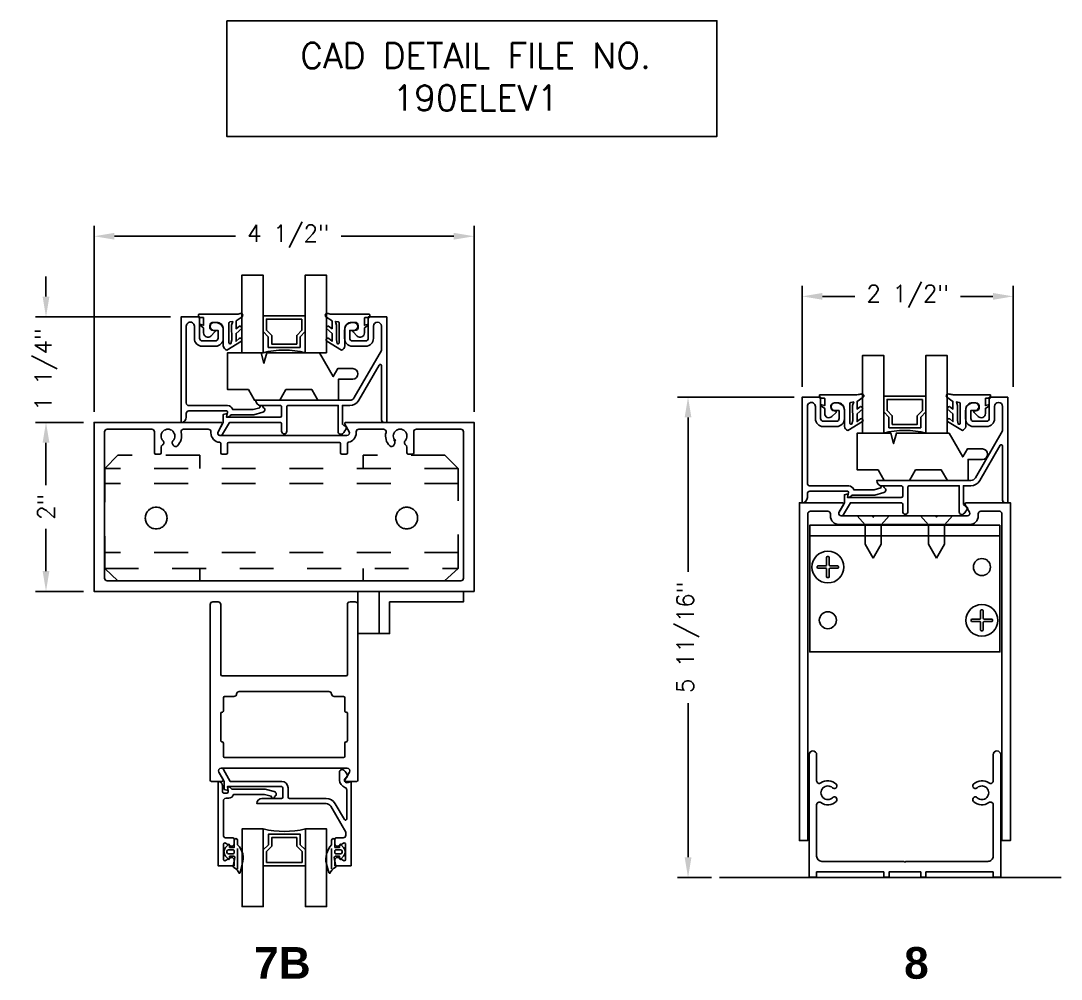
# Model space of a CAD drawing. Extents: x 0 to 139, y -24 to 89.
# Drawn here: x 47.906 to 50.987, y -1.65 to 1.186 of the extents above; entities that cross this region are included whole.
import ezdxf

# ---------------------------------------------------------------- set-up
doc = ezdxf.new("R2010")
doc.units = 0
doc.header["$MEASUREMENT"] = 0
doc.linetypes.add('HIDDEN', pattern=[0.375, 0.25, -0.125])
doc.linetypes.add('HIDDEN2', pattern=[0.1875, 0.125, -0.0625])
doc.layers.get('DEFPOINTS').update_dxf_attribs({"linetype": 'CONTINUOUS'})
for name, color, linetype in [('R-ANNO-DIMS', 3, 'CONTINUOUS'), ('R-ANNO-TEXT', 6, 'CONTINUOUS'), ('R-DET1', 4, 'CONTINUOUS'), ('R-DET2', 2, 'CONTINUOUS'), ('R-DET3', 5, 'CONTINUOUS'), ('R-OTLN', 1, 'CONTINUOUS'), ('R-PAT1', 5, 'CONTINUOUS')]:
    doc.layers.add(name, color=color, linetype=linetype)
doc.styles.get("Standard").update_dxf_attribs({"font": 'simplex'})
doc.styles.add('STYLE1', font='arialbd.ttf')
doc.dimstyles.new('1-4SIZE', dxfattribs={"dimtxt": 0.05, "dimasz": 0.06, "dimexe": 0.03125, "dimexo": 0.03125, "dimgap": 0.03125, "dimtad": 0, "dimdec": 5, "dimlfac": 4, "dimzin": 4, "dimtxsty": 'STANDARD', "dimcen": 0, "dimclrd": 256, "dimclre": 256, "dimclrt": 256, "dimazin": 3, "dimtfac": 1, "dimtdec": 5, "dimtofl": 0, "dimtmove": 0, "dimatfit": 3, "dimtolj": 1, "dimtzin": 4})

# ---------------------------------------------------------------- blocks, each defined once
blk = doc.blocks.new('*D91')
at = {"layer": 'DEFPOINTS', "color": 0}
for p in [(50.8445, 0.3708), (50.2195, 0.0723), (50.8445, 0.0723)]:
    blk.add_point(p, dxfattribs=at)
at = {"layer": 'R-ANNO-DIMS'}
for p, q in [((50.2195, 0.1035), (50.2195, 0.4021)), ((50.8445, 0.1035), (50.8445, 0.4021)), ((50.2795, 0.3708), (50.3757, 0.3708)), ((50.7845, 0.3708), (50.6882, 0.3708))]:
    blk.add_line(p, q, dxfattribs=at)
for points in [[(50.2795, 0.3808), (50.2795, 0.3608), (50.2195, 0.3708)], [(50.7845, 0.3808), (50.7845, 0.3608), (50.8445, 0.3708)]]:
    blk.add_solid(points, dxfattribs=at)
at = {"layer": 'R-ANNO-DIMS', "insert": (50.532, 0.3708), "char_height": 0.05, "attachment_point": 5}
blk.add_mtext('\\A1;2 1/2"', dxfattribs=at)
blk = doc.blocks.new('*D92')
at = {"layer": 'DEFPOINTS', "color": 0}
for p in [(49.8816, 0.0723), (50.2272, 0.0723), (49.9827, -1.3496)]:
    blk.add_point(p, dxfattribs=at)
at = {"layer": 'R-ANNO-DIMS'}
for p, q in [((50.196, 0.0723), (49.8503, 0.0723)), ((49.8816, 0.0123), (49.8816, -0.4443)), ((49.8816, -1.2896), (49.8816, -0.833)), ((49.9515, -1.3496), (49.8503, -1.3496))]:
    blk.add_line(p, q, dxfattribs=at)
for points in [[(49.8716, 0.0123), (49.8916, 0.0123), (49.8816, 0.0723)], [(49.8716, -1.2896), (49.8916, -1.2896), (49.8816, -1.3496)]]:
    blk.add_solid(points, dxfattribs=at)
at = {"layer": 'R-ANNO-DIMS', "insert": (49.8816, -0.6387), "char_height": 0.05, "attachment_point": 5, "rotation": 90}
blk.add_mtext('\\A1;5 11/16"', dxfattribs=at)
blk = doc.blocks.new('*D110')
at = {"layer": 'DEFPOINTS', "color": 0}
for p in [(49.2479, 0.5488), (48.1229, -0.0023), (49.2479, -0.0023)]:
    blk.add_point(p, dxfattribs=at)
at = {"layer": 'R-ANNO-DIMS'}
for p, q in [((48.1229, 0.029), (48.1229, 0.58)), ((49.2479, 0.029), (49.2479, 0.58)), ((48.1829, 0.5488), (48.5416, 0.5488)), ((49.1879, 0.5488), (48.8541, 0.5488))]:
    blk.add_line(p, q, dxfattribs=at)
for points in [[(48.1829, 0.5588), (48.1829, 0.5388), (48.1229, 0.5488)], [(49.1879, 0.5588), (49.1879, 0.5388), (49.2479, 0.5488)]]:
    blk.add_solid(points, dxfattribs=at)
at = {"layer": 'R-ANNO-DIMS', "insert": (48.6979, 0.5488), "char_height": 0.05, "attachment_point": 5}
blk.add_mtext('\\A1;4 1/2"', dxfattribs=at)
blk = doc.blocks.new('*D104')
at = {"layer": 'DEFPOINTS', "color": 0}
for p in [(47.9804, 0.31), (48.3804, 0.31), (48.1229, -0.0023)]:
    blk.add_point(p, dxfattribs=at)
at = {"layer": 'R-ANNO-DIMS'}
for p, q in [((47.9804, 0.37), (47.9804, 0.43)), ((48.3492, 0.31), (47.9491, 0.31)), ((48.0916, -0.0023), (47.9491, -0.0023)), ((47.9804, -0.0623), (47.9804, -0.1223))]:
    blk.add_line(p, q, dxfattribs=at)
for points in [[(47.9704, 0.37), (47.9904, 0.37), (47.9804, 0.31)], [(47.9704, -0.0623), (47.9904, -0.0623), (47.9804, -0.0023)]]:
    blk.add_solid(points, dxfattribs=at)
at = {"layer": 'R-ANNO-DIMS', "insert": (47.9804, 0.1538), "char_height": 0.05, "attachment_point": 5, "rotation": 90}
blk.add_mtext('\\A1;1 1/4"', dxfattribs=at)
blk = doc.blocks.new('*D105')
at = {"layer": 'DEFPOINTS', "color": 0}
for p in [(47.9804, -0.0023), (48.1229, -0.0023), (48.1229, -0.5023)]:
    blk.add_point(p, dxfattribs=at)
at = {"layer": 'R-ANNO-DIMS'}
for p, q in [((48.0916, -0.0023), (47.9491, -0.0023)), ((47.9804, -0.0623), (47.9804, -0.1877)), ((47.9804, -0.4423), (47.9804, -0.3169)), ((48.0916, -0.5023), (47.9491, -0.5023))]:
    blk.add_line(p, q, dxfattribs=at)
for points in [[(47.9704, -0.0623), (47.9904, -0.0623), (47.9804, -0.0023)], [(47.9704, -0.4423), (47.9904, -0.4423), (47.9804, -0.5023)]]:
    blk.add_solid(points, dxfattribs=at)
at = {"layer": 'R-ANNO-DIMS', "insert": (47.9804, -0.2523), "char_height": 0.05, "attachment_point": 5, "rotation": 90}
blk.add_mtext('\\A1;2"', dxfattribs=at)
blk = doc.blocks.new('P1137_SCREW')
at = {"layer": 'R-DET3'}
for p, q in [((35.389, 9.084), (35.482, 8.98)), ((35.765, 9.084), (35.672, 8.98)), ((35.482, 8.748), (35.482, 8.98)), ((35.672, 8.748), (35.672, 8.98)), ((35.577, 8.584), (35.482, 8.748)), ((35.577, 8.584), (35.672, 8.748))]:
    blk.add_line(p, q, dxfattribs=at)
at = {"layer": 'R-PAT1'}
blk.add_line((35.389, 9.084), (35.765, 9.084), dxfattribs=at)
blk = doc.blocks.new('SCREW_BLOCK')
at = {"layer": 'R-DET3'}
for p, q in [((34.275, 8.594), (34.275, 8.504)), ((34.295, 8.604), (34.285, 8.604)), ((34.305, 8.504), (34.305, 8.594)), ((34.165, 8.484), (34.165, 8.474)), ((34.265, 8.494), (34.175, 8.494)), ((34.175, 8.464), (34.265, 8.464)), ((34.275, 8.454), (34.275, 8.364)), ((34.305, 8.364), (34.305, 8.454)), ((34.405, 8.494), (34.315, 8.494)), ((34.315, 8.464), (34.405, 8.464)), ((34.415, 8.474), (34.415, 8.484)), ((34.285, 8.354), (34.295, 8.354))]:
    blk.add_line(p, q, dxfattribs=at)
blk.add_circle((34.29, 8.479), 0.188, dxfattribs=at)
for centre, start, end in [((34.265, 8.504), 270, 0), ((34.285, 8.594), 90, 180), ((34.295, 8.594), 0, 90), ((34.315, 8.504), 180, 270), ((34.175, 8.484), 90, 180), ((34.175, 8.474), 180, 270), ((34.265, 8.454), 0, 90), ((34.315, 8.454), 90, 180), ((34.405, 8.484), 0, 90), ((34.405, 8.474), 270, 0), ((34.285, 8.364), 180, 270), ((34.295, 8.364), 270, 0)]:
    blk.add_arc(centre, 0.01, start, end, dxfattribs=at)
blk = doc.blocks.new('P1137')
at = {"layer": 'R-DET3'}
blk.add_line((34.076, 8.849), (36.328, 8.849), dxfattribs=at)
blk.add_lwpolyline([(36.328, 8.974), (34.076, 8.974), (34.076, 7.474), (36.328, 7.474)], close=True, dxfattribs=at)
for centre in [(36.115, 8.479), (34.29, 7.849)]:
    blk.add_circle(centre, 0.101, dxfattribs=at)
at = {"layer": 'R-PAT1'}
for p in [(0, 0), (1.824, -0.631)]:
    blk.add_blockref('SCREW_BLOCK', p, dxfattribs=at)
blk = doc.blocks.new('P2728_COMPRESS')
at = {"layer": 'R-DET2'}
blk.add_lwpolyline([(176.266, 42.927), (176.372, 42.753, -0.301952), (176.324, 42.713), (176.124, 42.713, 0.414214), (176.044, 42.633), (176.044, 42.594, 0.388879), (176.081, 42.554), (176.097, 42.553, 0.440011), (176.14, 42.593), (176.14, 42.607, -0.668179), (176.157, 42.614), (176.206, 42.566, -0.668179), (176.17, 42.48), (176.111, 42.48), (176.083, 42.441, -0.836323), (176.069, 42.447), (176.078, 42.48), (175.994, 42.48, 0.414214), (175.988, 42.474), (175.988, 42.424, -0.414214), (175.982, 42.418), (175.954, 42.418, -0.414214), (175.948, 42.424), (175.948, 42.862, 0.083245), (175.94, 42.911), (175.94, 42.911)], format="xyb", dxfattribs=at)
for points in [[(175.978, 42.937), (176.028, 42.864), (176.119, 42.864), (176.088, 42.905)], [(176.117, 42.931), (176.175, 42.864), (176.267, 42.864), (176.235, 42.902)]]:
    blk.add_lwpolyline(points, dxfattribs=at)
blk.add_lwpolyline([(176.039, 42.79, 0.372312), (176.054, 42.778), (176.284, 42.778, 0.668179), (176.295, 42.803), (176.252, 42.812), (176.078, 42.811), (176.034, 42.824)], format="xyb", close=True, dxfattribs=at)
at = {"layer": 'R-DET2', "ltscale": 0.1}
for centre, radius, start, end in [((175.962, 42.92), 0.0237, 22.2345, 202.2345), ((176.117, 42.901), 0.0297, 90, 171.5397), ((176.251, 42.914), 0.0199, 40.2978, 220.2978)]:
    blk.add_arc(centre, radius, start, end, dxfattribs=at)
blk = doc.blocks.new('P039')
at = {"layer": 'R-DET3', "linetype": 'HIDDEN2'}
for p, q in [((87.956, 9.751), (87.8, 9.594)), ((88.925, 9.751), (87.956, 9.751)), ((88.925, 9.594), (88.925, 9.751)), ((91.83, 9.751), (90.863, 9.751)), ((90.863, 9.594), (90.863, 9.751)), ((91.83, 9.751), (91.988, 9.594)), ((91.83, 9.751), (91.83, 9.751)), ((91.988, 9.594), (87.8, 9.594)), ((87.8, 9.594), (87.8, 8.411)), ((91.988, 8.411), (91.988, 9.594)), ((91.988, 9.415), (87.8, 9.415)), ((91.988, 8.601), (87.8, 8.601)), ((87.8, 8.411), (91.988, 8.411)), ((87.8, 8.411), (87.956, 8.265)), ((88.925, 8.265), (88.925, 8.411)), ((90.863, 8.265), (90.863, 8.411)), ((91.988, 8.411), (91.824, 8.265)), ((88.925, 8.265), (87.956, 8.265)), ((91.824, 8.265), (90.863, 8.265))]:
    blk.add_line(p, q, dxfattribs=at)
blk = doc.blocks.new('P315')
at = {"layer": 'R-DET3', "linetype": 'CONTINUOUS'}
for p, q in [((101.777, 35.138), (101.777, 34.638)), ((102.027, 35.138), (102.027, 34.638)), ((102.027, 34.638), (101.777, 34.638))]:
    blk.add_line(p, q, dxfattribs=at)
at = {"layer": 'R-DET3'}
blk.add_line((101.777, 35.138), (102.027, 35.138), dxfattribs=at)
at = {"layer": 'R-DET3', "linetype": 'CONTINUOUS'}
blk.add_lwpolyline([(102.027, 35.138), (102.027, 34.638), (102.152, 34.638), (102.152, 35.013), (103.027, 35.013), (103.027, 35.138), (102.027, 35.138)], close=True, dxfattribs=at)

msp = doc.modelspace()

# ---------------------------------------------------------------- linework, layer by layer
at = {"layer": 'R-ANNO-TEXT'}
msp.add_lwpolyline([(48.5157639, 1.1864773), (49.9672438, 1.1864773), (49.9672438, 0.8444145), (48.5157639, 0.8444145)], close=True, dxfattribs=at)
at = {"layer": 'R-DET1'}
for points in [[(48.395925, 0.2825833), (48.395925, 0.0552083, 0.414213562), (48.403675, 0.0474583), (48.5182755, 0.0474583, -0.33967204), (48.5332504, 0.0359583), (48.5933845, 0.0359583), (48.6135898, 0.0413724, -1.179332391), (48.6234084, 0.0423333, -0.716465291), (48.6224148, 0.0276903), (48.595425, 0.0204583), (48.5279248, 0.0204583, -0.252122601), (48.5149252, 0.0129581), (48.517499, 0.0275572, 0.466300315), (48.513806, 0.0319583), (48.403675, 0.0319583, 0.414213562), (48.395925, 0.0242083), (48.395925, 0.0129583, -0.414213562), (48.380425, -0.0025417), (48.380425, 0.3099583), (48.435175, 0.3099583), (48.435175, 0.2467083, 0.414213562), (48.442925, 0.2389583), (48.482175, 0.2389583, 0.414213562), (48.489925, 0.2467083), (48.489925, 0.2702083), (48.47805, 0.2702083, -1), (48.47805, 0.2934583), (48.4821752, 0.2934583, -0.414213562), (48.5054252, 0.2702083), (48.5054252, 0.2464583, -0.414213562), (48.4821752, 0.2232083), (48.442925, 0.2232083, -0.414213562), (48.419675, 0.2464583), (48.419675, 0.2825062, 1.003237041), (48.3959252, 0.2825836, -0.362130636)], [(48.6741252, 0.0479581, -0.418763917), (48.6781252, 0.0439581), (48.6781252, 0.0169581, -0.4125), (48.6741252, 0.0129581), (48.5149252, 0.0129581), (48.5169502, 0.0244581), (48.5054502, 0.0213831), (48.5054502, -0.0025419), (48.4898002, -0.0296669, 0.998250566), (48.5032252, -0.0374169), (48.5233502, -0.0025419), (48.6741252, -0.0025419, -0.418763917), (48.6781252, -0.0065419), (48.6781252, -0.0285419, 1), (48.6936252, -0.0285419), (48.6936252, 0.0439581, -0.418763917), (48.6976252, 0.0479581), (48.8456252, 0.0479581), (48.8456252, -0.0297919, 0.644244829), (48.8584502, -0.0356169, 0.122910631), (48.8706252, -0.0180419), (48.8581252, -0.0075419), (48.8581252, 0.0479581), (48.8797502, 0.0479581), (48.8797502, 0.0479581, 0.267523924), (48.9068002, 0.0635831), (48.9668775, 0.1676452, -0.767335331), (48.9738752, 0.1657703), (48.9738752, 0.0052081, 0.412903226), (48.9816252, -0.0025419), (48.9893752, -0.0025419), (48.9893752, 0.3099581), (48.9578752, 0.3099581), (48.9346252, 0.3099581), (48.9346252, 0.2467081, -0.412903226), (48.9268752, 0.2389581), (48.8876252, 0.2389581, -0.412903226), (48.8798752, 0.2467081), (48.8798752, 0.2702081), (48.8917502, 0.2702081, 1), (48.8917502, 0.2934581), (48.8876252, 0.2934581, 0.413978903), (48.8643752, 0.2702081), (48.8643752, 0.2464581, 0.412903226), (48.8876252, 0.2232081), (48.9268752, 0.2232081, 0.413978903), (48.9501252, 0.2464581), (48.9501252, 0.2825831, -1), (48.9738752, 0.2825831), (48.9738752, 0.2107831), (48.8933002, 0.0712081, -0.265259867), (48.8798752, 0.0634581), (48.6859752, 0.0634581), (48.6011252, 0.0634581, 0.412903226), (48.6166252, 0.0479581)], [(50.7849522, -1.2862081), (50.7849522, -1.1337581, 0.610741942), (50.7726772, -1.1274831, -0.361779878), (50.7270022, -1.1242081, -0.5), (50.7285022, -1.1119081, -0.332771781), (50.7377522, -1.1130331, 2.353344768), (50.7377522, -1.0838831, -0.332771781), (50.7285022, -1.0850081, -0.5), (50.7270022, -1.0727081, -0.361779878), (50.7726772, -1.0694331, 0.611850133), (50.7849522, -1.0631331), (50.7849522, -0.9858581, -0.413333333), (50.7962022, -0.9746081, -0.413333333), (50.8074522, -0.9858581), (50.8074522, -1.3484581), (50.7849522, -1.3484581), (50.7849522, -1.3329581), (50.5860272, -1.3329581), (50.5860272, -1.3484581), (50.5705272, -1.3484581), (50.5705272, -1.3329581), (50.4768272, -1.3329581), (50.4768272, -1.3484581), (50.4613272, -1.3484581), (50.4613272, -1.3329581), (50.2624022, -1.3329581), (50.2624022, -1.3484581), (50.2399022, -1.3484581), (50.2399022, -0.9858581, -0.413333333), (50.2511522, -0.9746081, -0.413333333), (50.2624022, -0.9858581), (50.2624022, -1.0631331, 0.610195289), (50.2746772, -1.0694331, -0.361779878), (50.3203522, -1.0727081, -0.5), (50.3188522, -1.0850081, -0.332123602), (50.3096022, -1.0838831, 2.353344768), (50.3096022, -1.1130331, -0.332123602), (50.3188522, -1.1119081, -0.5), (50.3203522, -1.1242081, -0.361779878), (50.2746772, -1.1274831, 0.609085733), (50.2624022, -1.1337581), (50.2624022, -1.2862081, 0.412903226), (50.2779022, -1.3017081), (50.5211772, -1.3017081), (50.5236772, -1.3042081), (50.5261772, -1.3017081), (50.7694522, -1.3017081, 0.414517049), (50.7849522, -1.2862081)], [(48.8746386, -1.04928, 0.123332445), (48.8624703, -1.031699, 0.64476674), (48.8496385, -1.0375129), (48.8496385, -1.0610299, 0.330653628), (48.8656302, -1.0825681, -0.33065332), (48.8711385, -1.0899868), (48.8711385, -1.1757845, -0.767326322), (48.8641409, -1.1776595), (48.837147, -1.1309049, 0.26795022), (48.8100838, -1.1152799), (48.7013885, -1.1152799, -0.414213562), (48.6973885, -1.1112799), (48.6973885, -1.0842799, 0.414213562), (48.6778885, -1.0647799), (48.5261103, -1.0647799), (48.5059752, -1.0299049, 1), (48.4925518, -1.0376549), (48.5082124, -1.0647799), (48.5082124, -1.0886985), (48.5197125, -1.0917799), (48.5176847, -1.0802799), (48.6778885, -1.0802799, -0.414213562), (48.6818885, -1.0842799), (48.6818885, -1.1112799, -0.414213562), (48.6778885, -1.1152799), (48.6203885, -1.1152799, 0.414213562), (48.6048885, -1.1307799), (48.6897245, -1.1307799), (48.810228, -1.1307799, -0.267944175), (48.8236515, -1.1385299), (48.8681385, -1.2155839), (48.8681385, -1.2242799, -0.414213562), (48.8603885, -1.2320299), (48.8398885, -1.2320299, 0.414213562), (48.8361385, -1.2357799), (48.8361385, -1.2487799, 0.577350202), (48.8477635, -1.2554916), (48.8617635, -1.2474087, -0.577350202), (48.8673885, -1.2506563), (48.8673885, -1.2961536, -0.577351988), (48.8617635, -1.2994011), (48.8477635, -1.2913182, 0.577351988), (48.8361385, -1.2980298), (48.8361385, -1.3147799), (48.8836385, -1.3147799), (48.8836385, -1.0647799), (48.8750147, -1.0682265, -0.869075611), (48.8673872, -1.0549072)], [(48.6273938, -1.1032799), (48.536009, -1.1032799, -0.339713402), (48.5210349, -1.1147799), (48.5134347, -1.1147799, 0.414213523), (48.5056847, -1.1225299), (48.5056847, -1.2242799, 0.414213657), (48.5134347, -1.2320299), (48.5339347, -1.2320299, -0.414213562), (48.5376847, -1.2357799), (48.5376847, -1.2487799, -0.57736514), (48.5260594, -1.2554914), (48.5120597, -1.2474087, 0.577351747), (48.5064347, -1.2506563), (48.5064347, -1.2961535, 0.577351362), (48.5120597, -1.2994011), (48.5260176, -1.2913427, -0.579445689), (48.5376847, -1.2980299), (48.5376847, -1.2980299), (48.5376847, -1.3147799), (48.4901847, -1.3147799), (48.4901847, -1.0647799, -0.41421368), (48.5026847, -1.0772799), (48.5026847, -1.0955299, 0.414213562), (48.5064347, -1.0992799), (48.5165658, -1.0992799, 0.466306393), (48.5202589, -1.0948787), (48.5176847, -1.0802799, -0.252127774), (48.5306846, -1.08778), (48.6294347, -1.0877799), (48.6564404, -1.095016, -0.715752791), (48.6574177, -1.1096535, -1.179503687), (48.6475991, -1.1086938)]]:
    msp.add_lwpolyline(points, format="xyb", close=True, dxfattribs=at)
at = {"layer": 'R-DET1', "linetype": 'CONTINUOUS'}
for points in [[(50.2349558, 0.044886), (50.2349558, -0.182489, 0.414213562), (50.2427058, -0.190239), (50.3573063, -0.190239, -0.33967204), (50.3722813, -0.201739), (50.4324153, -0.201739), (50.4526206, -0.1963249, -1.179332391), (50.4624392, -0.195364, -0.716465291), (50.4614457, -0.210007), (50.4344558, -0.217239), (50.3669557, -0.217239, -0.252122601), (50.353956, -0.2247392), (50.3565298, -0.2101401, 0.466300315), (50.3528368, -0.205739), (50.2427058, -0.205739, 0.414213562), (50.2349558, -0.213489), (50.2349558, -0.224739, -0.414213562), (50.2194558, -0.240239), (50.2194558, 0.072261), (50.2742058, 0.072261), (50.2742058, 0.009011, 0.414213562), (50.2819558, 0.001261), (50.3212058, 0.001261, 0.414213562), (50.3289558, 0.009011), (50.3289558, 0.032511), (50.3170808, 0.032511, -1), (50.3170808, 0.055761), (50.321206, 0.055761, -0.414213562), (50.344456, 0.032511), (50.344456, 0.008761, -0.414213562), (50.321206, -0.014489), (50.2819558, -0.014489, -0.414213562), (50.2587058, 0.008761), (50.2587058, 0.0448089, 1.003237041), (50.234956, 0.0448863, -0.362130636)], [(50.517156, -0.2207392, -0.4125), (50.513156, -0.2247392), (50.353956, -0.2247392), (50.355981, -0.2132392), (50.344481, -0.2163142), (50.344481, -0.2402392), (50.328831, -0.2673642, 0.998250566), (50.342256, -0.2751142), (50.362381, -0.2402392), (50.513156, -0.2402392, -0.418763917), (50.517156, -0.2442392), (50.517156, -0.2662392, 1), (50.532656, -0.2662392), (50.532656, -0.1937392, -0.418763917), (50.536656, -0.1897392), (50.684656, -0.1897392), (50.684656, -0.2674892, 0.644244829), (50.697481, -0.2733142, 0.122910631), (50.709656, -0.2557392), (50.697156, -0.2452392), (50.697156, -0.1897392), (50.718781, -0.1897392), (50.718781, -0.1897392, 0.267523924), (50.745831, -0.1741142), (50.8059084, -0.0700521, -0.767335331), (50.812906, -0.071927), (50.812906, -0.2324892, 0.412903226), (50.820656, -0.2402392), (50.828406, -0.2402392), (50.828406, 0.0722608), (50.796906, 0.0722608), (50.773656, 0.0722608), (50.773656, 0.0090108, -0.412903226), (50.765906, 0.0012608), (50.726656, 0.0012608, -0.412903226), (50.718906, 0.0090108), (50.718906, 0.0325108), (50.730781, 0.0325108, 1), (50.730781, 0.0557608), (50.726656, 0.0557608, 0.413978903), (50.703406, 0.0325108), (50.703406, 0.0087608, 0.412903226), (50.726656, -0.0144892), (50.765906, -0.0144892, 0.413978903), (50.789156, 0.0087608), (50.789156, 0.0448858, -1), (50.812906, 0.0448858), (50.812906, -0.0269142), (50.732331, -0.1664892, -0.265259867), (50.718906, -0.1742392), (50.525006, -0.1742392), (50.440156, -0.1742392, 0.412903226), (50.455656, -0.1897392), (50.513156, -0.1897392, -0.418763917), (50.517156, -0.1937392)]]:
    msp.add_lwpolyline(points, format="xyb", close=True, dxfattribs=at)
at = {"layer": 'R-DET2'}
for points in [[(48.8107754, 0.4337585), (48.7482754, 0.4337585), (48.7482754, 0.2039584), (48.8107754, 0.2039584), (48.8107754, 0.4337585), (48.8107754, 0.2039584), (48.7482754, 0.2039584), (48.7482754, 0.2664584), (48.7327754, 0.2509584), (48.7327754, 0.2197084), (48.6387754, 0.2197084), (48.6387754, 0.2509584), (48.6232754, 0.2664584), (48.6232754, 0.3134584), (48.7482754, 0.3134584), (48.6232754, 0.3134584), (48.6232754, 0.4337585), (48.5607754, 0.4337585), (48.5607754, 0.2039584), (48.6232754, 0.2039584), (48.6232754, 0.2664584), (48.6232754, 0.2039584, -0.123310184), (48.7482754, 0.2039584, 1.56900442)], [(50.6484893, 0.1960612), (50.5859893, 0.1960612), (50.5859893, -0.0337389), (50.6484893, -0.0337389), (50.6484893, 0.1960612), (50.6484893, -0.0337389), (50.5859893, -0.0337389), (50.5859893, 0.0287611), (50.5704893, 0.0132611), (50.5704893, -0.0179889), (50.4764893, -0.0179889), (50.4764893, 0.0132611), (50.4609893, 0.0287611), (50.4609893, 0.0757611), (50.5859893, 0.0757611), (50.4609893, 0.0757611), (50.4609893, 0.1960612), (50.3984893, 0.1960612), (50.3984893, -0.0337389), (50.4609893, -0.0337389), (50.4609893, 0.0287611), (50.4609893, -0.0337389, -0.123310184), (50.5859893, -0.0337389, 1.56900442)], [(48.5611394, -1.4352049), (48.6236394, -1.435205), (48.6236394, -1.2054048), (48.5611394, -1.2054048), (48.5611394, -1.435205), (48.5611394, -1.2054048), (48.6236394, -1.2054048), (48.6236394, -1.2679048), (48.6391394, -1.2524048), (48.6391394, -1.2211548), (48.7331394, -1.2211548), (48.7331394, -1.2524048), (48.7486394, -1.2679048), (48.7486394, -1.3149048), (48.6236394, -1.3149048), (48.7486394, -1.3149048), (48.7486394, -1.435205), (48.8111394, -1.435205), (48.8111394, -1.2054048), (48.7486394, -1.2054048), (48.7486394, -1.2679048), (48.7486394, -1.2054048, -0.123310184), (48.6236394, -1.2054048, 1.56900442)]]:
    msp.add_lwpolyline(points, format="xyb", dxfattribs=at)
for points in [[(48.7382754, 0.3034584), (48.6332754, 0.3034584), (48.6332754, 0.2706005), (48.6487754, 0.2551005), (48.6487754, 0.2297084), (48.7227754, 0.2297084), (48.7227754, 0.2551005), (48.7382754, 0.2706005), (48.7382754, 0.3034584)], [(50.5759893, 0.0657611), (50.4709893, 0.0657611), (50.4709893, 0.0329032), (50.4864893, 0.0174032), (50.4864893, -0.0079889), (50.5604893, -0.0079889), (50.5604893, 0.0174032), (50.5759893, 0.0329032), (50.5759893, 0.0657611)], [(48.6336394, -1.3049048), (48.7386394, -1.3049048), (48.7386394, -1.272047), (48.7231394, -1.256547), (48.7231394, -1.2311548), (48.6491394, -1.2311548), (48.6491394, -1.256547), (48.6336394, -1.272047), (48.6336394, -1.3049048)], [(48.5476847, -1.2638273), (48.5476228, -1.3237713)], [(48.8261385, -1.2638273), (48.8262005, -1.3237713)]]:
    msp.add_lwpolyline(points, dxfattribs=at)
for points in [[(48.690769, 0.0947081), (48.6727268, 0.0634581), (48.5978032, 0.0634581), (48.579761, 0.0947081), (48.5182755, 0.0947081), (48.5182755, 0.2039583), (48.6173534, 0.2039583), (48.6257268, 0.1727083), (48.6341002, 0.2039583), (48.7901349, 0.2039583), (48.830802, 0.1335208), (48.8443336, 0.1569583), (48.8887072, 0.1569583, -0.414213562), (48.9042072, 0.1414583), (48.9042072, 0.1412083, -0.414213562), (48.8887072, 0.1257083), (48.8464005, 0.1257083), (48.8464005, 0.0634581), (48.7852268, 0.0634581), (48.7671846, 0.0947081)], [(50.5552032, -0.1429892), (50.537161, -0.1742392), (50.4622374, -0.1742392), (50.4441952, -0.1429892), (50.3827097, -0.1429892), (50.3827097, -0.033739), (50.4817875, -0.033739), (50.490161, -0.064989), (50.4985344, -0.033739), (50.654569, -0.033739), (50.6952362, -0.1041765), (50.7087678, -0.080739), (50.7531414, -0.080739, -0.414213562), (50.7686414, -0.096239), (50.7686414, -0.096489, -0.414213562), (50.7531414, -0.111989), (50.7108347, -0.111989), (50.7108347, -0.1742392), (50.649661, -0.1742392), (50.6316188, -0.1429892)], [(48.5609501, -1.3097442), (48.5556228, -1.3342714, -0.477037012), (48.5526025, -1.3367166, 0.169063491), (48.5371136, -1.3194901, -0.378808837), (48.5351434, -1.3168269), (48.5399469, -1.2904978, 0.346241915), (48.5374564, -1.2865299), (48.5239347, -1.2865299), (48.5236569, -1.2940792, -0.608655902), (48.5203708, -1.29543), (48.5122931, -1.2862919, -0.378617088), (48.5122931, -1.2605179), (48.5203708, -1.2513797, -0.608655902), (48.5236569, -1.2527306), (48.5239347, -1.2602799), (48.5376847, -1.2602799), (48.5376847, -1.2390299, -1), (48.5476847, -1.2390299), (48.5476847, -1.2527898, -0.300429391)], [(48.8109501, -1.3097442), (48.8182005, -1.3342713, 0.477037012), (48.8212208, -1.3367166, -0.169063491), (48.8367096, -1.31949, 0.378808837), (48.8386799, -1.3168269), (48.8338763, -1.2904977, -0.346241915), (48.8363668, -1.2865298), (48.8498885, -1.2865298), (48.8501663, -1.2940791, 0.608655902), (48.8534525, -1.29543), (48.8615301, -1.2862918, 0.378617088), (48.8615301, -1.2605178), (48.8534524, -1.2513797, 0.608655902), (48.8501662, -1.2527305), (48.8498885, -1.2602798), (48.8361385, -1.2602798), (48.8361385, -1.2390298, 1), (48.8261385, -1.2390299), (48.8261385, -1.2527897, 0.258952932)], [(48.5161728, -1.2715299, -0.341998713), (48.5210141, -1.2677799), (48.5356847, -1.2677799, -0.414213562), (48.5376847, -1.2697799), (48.5376847, -1.2770299, -0.414213562), (48.5356847, -1.2790299), (48.5210141, -1.2790299, -0.341998713), (48.5161728, -1.2752799, -0.127016654)], [(48.8576504, -1.2715298, 0.341998713), (48.8528091, -1.2677798), (48.8381385, -1.2677798, 0.414213562), (48.8361385, -1.2697798), (48.8361385, -1.2770298, 0.414213562), (48.8381385, -1.2790298), (48.8528092, -1.2790298, 0.341998713), (48.8576504, -1.2752798, 0.127016654)]]:
    msp.add_lwpolyline(points, format="xyb", close=True, dxfattribs=at)
at = {"layer": 'R-DET3'}
msp.add_line((50.9865497, -1.3496142), (49.9744052, -1.3496142), dxfattribs=at)
at = {"layer": 'R-DET3', "linetype": 'HIDDEN'}
for centre in [(48.3066129, -0.2852802), (49.0486129, -0.2852802)]:
    msp.add_circle(centre, 0.032125, dxfattribs=at)
at = {"layer": 'R-OTLN'}
for points in [[(48.4965195, -0.0412802, -0.577351782), (48.4898078, -0.0296551), (48.5023652, -0.0079052, 0.577351782), (48.4991177, -0.0022802), (48.1228629, -0.0022802), (48.1228629, -0.5022802), (49.2478629, -0.5022802), (49.2478629, -0.0022802), (48.8686127, -0.0022802, 0.577351782), (48.8653651, -0.0079052), (48.8779226, -0.0296551, -0.577351782), (48.8712109, -0.0412802)], [(49.0145295, -0.0565796, -2.351944735), (49.0436963, -0.0565796, 0.3342632), (49.0425659, -0.0658315, 0.133265313), (49.0454453, -0.0686926, -0.269648719), (49.0493629, -0.0754288), (49.0493629, -0.0922802, 0.414213562), (49.0531129, -0.0960302), (49.0656129, -0.0960302, 0.414213562), (49.0693629, -0.0922802), (49.0693629, -0.0300302, -0.414213562), (49.0771129, -0.0222802), (49.2088629, -0.0222802, -0.414213562), (49.2166129, -0.0300302), (49.2166129, -0.4632802, -0.414213562), (49.2088629, -0.4710302), (48.1618629, -0.4710302, -0.414213562), (48.1541129, -0.4632802), (48.1541129, -0.0300302, -0.414213562), (48.1618629, -0.0222802), (48.2936129, -0.0222802), (48.2936129, -0.0222802, -0.414213562), (48.3013629, -0.0300302), (48.3013629, -0.0922802, 0.414213562), (48.3051129, -0.0960302), (48.3176129, -0.0960302, 0.414213562), (48.3213629, -0.0922802), (48.3213629, -0.0754288, -0.269648719), (48.3252805, -0.0686926, 0.133265313), (48.3281598, -0.0658315, 0.3342632), (48.3270295, -0.0565796, -2.351944735), (48.3561963, -0.0565796, 0.3342632), (48.3550659, -0.0658315), (48.3573941, -0.069864, 0.486629893), (48.3694695, -0.0715831, 0.274033537), (48.3804741, -0.0320484, -0.493659699), (48.3879567, -0.0222802), (48.4610195, -0.0222802, -0.414213562), (48.4687695, -0.0300302), (48.4687695, -0.0335302, 0.391987805), (48.4943994, -0.0611991, -0.391987805), (48.4978629, -0.0649381), (48.4978629, -0.0922802, 0.414213562), (48.5016129, -0.0960302), (48.5141129, -0.0960302, 0.414213562), (48.5178629, -0.0922802), (48.5178629, -0.0650302, -0.414213562), (48.5216129, -0.0612802), (48.8491129, -0.0612802, -0.414213562), (48.8528629, -0.0650302), (48.8528629, -0.0922802, 0.414213562), (48.8566129, -0.0960302), (48.8691129, -0.0960302, 0.414213562), (48.8728629, -0.0922802), (48.8728629, -0.0645635, -0.364590092), (48.8759698, -0.0608691, 0.364590092), (48.8989609, -0.0335302), (48.8989609, -0.0300302, -0.414213562), (48.9067109, -0.0222802), (48.9797737, -0.0222802, -0.493659699), (48.9872563, -0.0320484, 0.274033537), (48.9982609, -0.0715831, 0.486629893), (49.0103363, -0.069864), (49.0126645, -0.0658315, 0.3342632), (49.0115341, -0.0565796, -2.351944735)], [(50.617427, -0.2829892), (50.621177, -0.2792392), (50.708127, -0.2792392, 0.577921738), (50.714852, -0.2676142), (50.702302, -0.2458642, -0.575333034), (50.705527, -0.2402392), (50.836202, -0.2402392), (50.836202, -1.2402392), (50.811202, -1.2402392), (50.811202, -0.2729892, 0.416132723), (50.803452, -0.2652392), (50.748627, -0.2652392, 0.412903226), (50.740877, -0.2729892), (50.740877, -0.2792392, -0.415000354), (50.715877, -0.3042392), (50.523677, -0.3042392), (50.328452, -0.3042392, -0.415000354), (50.303452, -0.2792392), (50.303452, -0.2729892, 0.412903226), (50.295702, -0.2652392), (50.243902, -0.2652392, 0.412903226), (50.236152, -0.2729892), (50.236152, -1.2402392), (50.211152, -1.2402392), (50.211152, -0.2402392), (50.338802, -0.2402392, -0.577563925), (50.342052, -0.2458642), (50.329477, -0.2676142, 0.577921738), (50.336202, -0.2792392), (50.426152, -0.2792392), (50.429902, -0.2829892), (50.433652, -0.2792392), (50.613677, -0.2792392), (50.617427, -0.2829892)], [(48.4978629, -0.7485299, 0.414213562), (48.5016129, -0.7522799), (48.8691129, -0.7522799, 0.414213562), (48.8728629, -0.7485299), (48.8728629, -0.5412799, -0.412903226), (48.8806129, -0.5335299), (48.8963629, -0.5335299, -0.416132723), (48.9041129, -0.5412799), (48.9041129, -1.0610299, -0.420015868), (48.9003629, -1.0647799), (48.8693629, -1.0647799, -0.574765188), (48.8661129, -1.0591799), (48.8786879, -1.0374049, 0.577921738), (48.8719629, -1.0257799), (48.4987629, -1.0257799, 0.576846629), (48.4920629, -1.0374049), (48.5046129, -1.0591799, -0.581431505), (48.5013629, -1.0647799), (48.4703629, -1.0647799, -0.420015868), (48.4666129, -1.0610299), (48.4666129, -0.5412799, -0.412903226), (48.4743629, -0.5335299), (48.4901129, -0.5335299, -0.416132723), (48.4978629, -0.5412799)], [(48.8258879, -0.8061549), (48.8258879, -0.8061549, 0.390354174), (48.8181629, -0.7990299), (48.5525629, -0.7990299, 0.387119175), (48.5448379, -0.8061549, -0.390615295), (48.5371129, -0.8132799), (48.5093629, -0.8132799, 0.414213562), (48.5056129, -0.8170299), (48.5056129, -0.8565299, -0.420015868), (48.5018629, -0.8602799), (48.5016129, -0.8602799, 0.413333333), (48.4978629, -0.8640299), (48.4978629, -0.9440299, 0.420015868), (48.5016129, -0.9477799), (48.5018629, -0.9477799, -0.413333333), (48.5056129, -0.9515299), (48.5056129, -0.9907799, 0.414213562), (48.5093629, -0.9945299), (48.8613629, -0.9945299, 0.414213562), (48.8651129, -0.9907799), (48.8651129, -0.9515299, -0.413333333), (48.8688629, -0.9477799), (48.8691129, -0.9477799, 0.420015868), (48.8728629, -0.9440299), (48.8728629, -0.8640299, 0.413333333), (48.8691129, -0.8602799), (48.8688629, -0.8602799, -0.420015868), (48.8651129, -0.8565299), (48.8651129, -0.8170299, 0.414213562), (48.8613629, -0.8132799), (48.8336129, -0.8132799, -0.390615295)]]:
    msp.add_lwpolyline(points, format="xyb", close=True, dxfattribs=at)

# ---------------------------------------------------------------- block references
at = {"layer": 'R-DET2', "xscale": 0.25, "yscale": 0.25, "zscale": 0.25}
msp.add_blockref('P315', (23.4598957, -9.2868571), dxfattribs=at)
at = {"layer": 'R-PAT1', "yscale": 0.25, "zscale": 0.25}
for p, xscale, rotation in [((37.8272588, 44.3049599), 0.25, 270), ((59.5433853, 44.3049599), -0.25, 90), ((39.6662896, 44.0668155), 0.25, 270), ((61.3821224, 44.0668155), -0.25, 90)]:
    msp.add_blockref('P2728_COMPRESS', p, dxfattribs=dict(at, xscale=xscale, rotation=rotation))
at = {"layer": 'R-PAT1', "xscale": 0.25, "yscale": 0.25, "zscale": 0.25}
for name, p in [('P039', (26.2042102, -2.5372744)), ('P1137', (41.7231177, -2.5501421)), ('P1137_SCREW', (41.5355675, -2.5501421)), ('P1137_SCREW', (41.7231177, -2.5501421))]:
    msp.add_blockref(name, p, dxfattribs=at)

# ---------------------------------------------------------------- texts
at = {"layer": 'R-ANNO-TEXT', "insert": (49.2524461, 1.1208946), "char_height": 0.075, "width": 1.875, "attachment_point": 2}
msp.add_mtext('CAD DETAIL FILE NO.\\P190ELEV1', dxfattribs=at)
at = {"layer": 'R-ANNO-TEXT', "char_height": 0.09375, "width": 1.86, "attachment_point": 3, "style": 'STYLE1'}
for s, insert in [('7B', (48.7640632, -1.5552424, 1.5526731)), ('8', (50.5942347, -1.5552424, 1.5526731))]:
    msp.add_mtext(s, dxfattribs=dict(at, insert=insert))

# ---------------------------------------------------------------- dimensions: what is measured, and where the dimension line sits
at = {"layer": 'R-ANNO-DIMS'}
for base, p1, p2, picture, middle in [((49.2478629, 0.5487939), (48.1228629, -0.0022802), (49.2478629, -0.0022802), '*D110', (48.6978979, 0.5487939)), ((50.8445058, 0.370836), (50.2194558, 0.072261), (50.8445058, 0.072261), '*D91', (50.5319808, 0.370836))]:
    dim = msp.add_linear_dim(base=base, p1=p1, p2=p2, dimstyle='1-4SIZE', override={"dimpost": '"'}, dxfattribs=at)
    dim.commit()
    dim.dimension.update_dxf_attribs({"geometry": picture, "text_midpoint": middle, "dimtype": 160})
for base, p1, p2, picture, middle in [((47.9803884, 0.3099583), (48.1228629, -0.0022802), (48.380425, 0.3099583), '*D104', (47.9803884, 0.1538391)), ((47.9803884, -0.0022802), (48.1228629, -0.5022802), (48.1228629, -0.0022802), '*D105', (47.9803884, -0.2522802))]:
    dim = msp.add_linear_dim(base=base, p1=p1, p2=p2, angle=90, dimstyle='1-4SIZE', override={"dimpost": '"'}, dxfattribs=at)
    dim.commit()
    dim.dimension.update_dxf_attribs({"geometry": picture, "text_midpoint": middle})
dim = msp.add_linear_dim(base=(49.8815943, 0.072261), p1=(49.9827089, -1.349614), p2=(50.2272058, 0.072261), angle=90, dimstyle='1-4SIZE', override={"dimpost": '"'}, dxfattribs=at)
dim.commit()
dim.dimension.update_dxf_attribs({"geometry": '*D92', "text_midpoint": (49.8815943, -0.6386765), "dimtype": 160})

doc.saveas('drawing.dxf')
